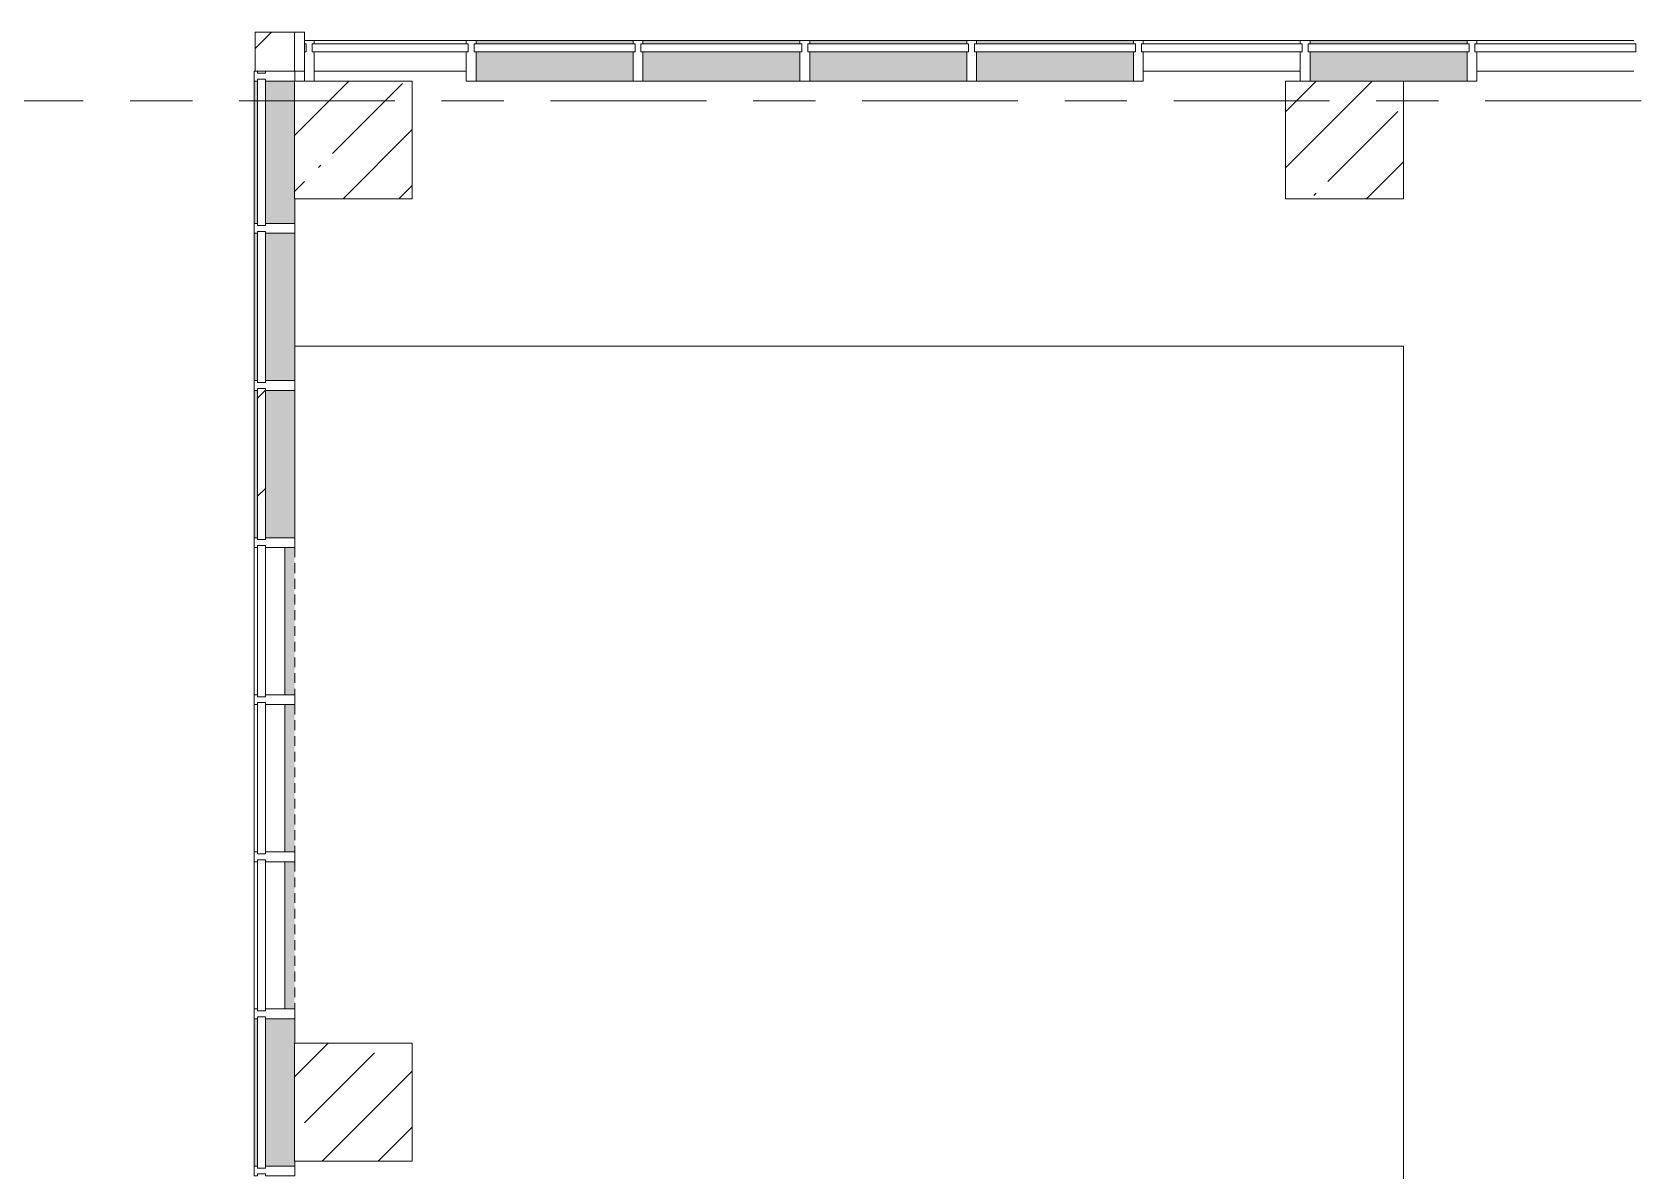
# Model space of a CAD drawing. Header units: millimetres. Extents: x 39815 to 261742, y -8553 to 29000.
# Drawn here: x 137454 to 145617, y 21550 to 27350 of the extents above; entities that cross this region are included whole.
import ezdxf

# ---------------------------------------------------------------- set-up
doc = ezdxf.new("R2010")
doc.units = ezdxf.units.MM
doc.linetypes.add('200_ШТРИХ__ш1_п0_6_', pattern=[80, 50, -30])
doc.linetypes.add('Осевая', pattern=[1587.5, 317.5, -238.125, 793.75, -238.125])
for name, color, linetype, lineweight in [('A-DETL-MBND', 7, '200_ШТРИХ__ш1_п0_6_', 9), ('A-GLAZ-CURT-2', 7, 'Continuous', 5), ('A-GLAZ-CWMG-2', 7, 'Continuous', 5), ('A-WALL-4', 7, 'Continuous', 5), ('S-COLS', 7, 'Continuous', 5), ('Оси-2', 7, 'Осевая', 9)]:
    doc.layers.add(name, color=color, linetype=linetype, lineweight=lineweight)
doc.layers.add('A-FLOR-1', color=7, linetype='Continuous', lineweight=5, true_color=0xaaaaaa)
doc.layers.add('A-GLAZ-CWMG-3', color=7, linetype='Continuous', lineweight=5, true_color=0x383e42)

# ---------------------------------------------------------------- blocks, each defined once
blk = doc.blocks.new('Прямоугольный импост - Импост структурный с накладкой - 190мм-22856805-Общий план 2 этажа с размещением фрагментов 2_8-2_11')
at = {"layer": 'A-GLAZ-CWMG-2'}
for p, q in [((0, 17), (-50, 17)), ((-50, 17), (-50, 0)), ((-50, 0), (-40, 0)), ((-40, 0), (-40, -40)), ((-10, -40), (-10, 0)), ((-10, 0), (-0.1, 0)), ((0, 11.1), (0, 17)), ((-40, -40), (-50, -40)), ((-50, -40), (-50, -190)), ((-0.1, -40), (-10, -40)), ((-50, -190), (0, -190))]:
    blk.add_line(p, q, dxfattribs=at)
blk = doc.blocks.new('Системная панель - Стекло - 40мм-22858580-Общий план 2 этажа с размещением фрагментов 2_8-2_11')
at = {"layer": 'A-GLAZ-CURT-2'}
for p, q in [((372.5, 40), (-372.5, 40)), ((-372.5, 40), (-372.5, 0)), ((-372.5, 0), (372.5, 0)), ((372.5, 0), (372.5, 40))]:
    blk.add_line(p, q, dxfattribs=at)
blk = doc.blocks.new('Системная панель - Стекло - 40мм-V121-Общий план 2 этажа с размещением фрагментов 2_8-2_11')
at = {"layer": 'A-GLAZ-CURT-2'}
for p, q in [((385, 40), (-385, 40)), ((-385, 40), (-385, 0)), ((-385, 0), (385, 0)), ((385, 0), (385, 40))]:
    blk.add_line(p, q, dxfattribs=at)
blk = doc.blocks.new('Прямоугольный импост - Импост структурный с накладкой - 190мм-22856798-Общий план 2 этажа с размещением фрагментов 2_8-2_11')
at = {"layer": 'A-GLAZ-CWMG-2'}
for p, q in [((-25, 0), (-25, 17)), ((-25, 17), (25, 17)), ((-15, 0), (-25, 0)), ((-15, -40), (-15, 0)), ((25, 0), (15, 0)), ((15, 0), (15, -40)), ((25, 17), (25, 0)), ((-25, -190), (-25, -40)), ((-25, -40), (-15, -40)), ((15, -40), (25, -40)), ((25, -40), (25, -190)), ((25, -190), (-25, -190))]:
    blk.add_line(p, q, dxfattribs=at)
blk = doc.blocks.new('Прямоугольный импост - Импост структурный с накладкой - 160мм-22858437-Общий план 2 этажа с размещением фрагментов 2_8-2_11')
at = {"layer": 'A-GLAZ-CWMG-2'}
for p, q in [((3854.1, 23925.1), (3854.1, 23175.1)), ((4011.1, 23925.1), (4011.1, 23175.1))]:
    blk.add_line(p, q, dxfattribs=at)
blk = doc.blocks.new('Системная панель - Стекло - 40мм-V122-Общий план 2 этажа с размещением фрагментов 2_8-2_11')
at = {"layer": 'A-GLAZ-CURT-2'}
for p, q in [((385, 40), (-385, 40)), ((-385, 40), (-385, 0)), ((-385, 0), (385, 0)), ((385, 0), (385, 40))]:
    blk.add_line(p, q, dxfattribs=at)
blk = doc.blocks.new('Системная панель - Стекло - 40мм-V123-Общий план 2 этажа с размещением фрагментов 2_8-2_11')
at = {"layer": 'A-GLAZ-CURT-2'}
h = blk.add_hatch(dxfattribs=at)
h.set_pattern_fill('FP_80', color=256, style=0, pattern_type=2)
h.set_pattern_definition([(135, (23850.1, -4371.1), (-1414.21, -1414.21), [1000, -3000]), (135, (24350.1, -5371.1), (-1414.21, -1414.21), [3000, -1000]), (135, (24850.1, -3371.1), (-1414.21, -1414.21), [1000, -3000])])
h.paths.add_polyline_path([(385, 40), (-385, 40), (-385, 0), (385, 0)])
for p, q in [((385, 40), (-385, 40)), ((-385, 40), (-385, 0)), ((-385, 0), (385, 0)), ((385, 0), (385, 40))]:
    blk.add_line(p, q, dxfattribs=at)
blk = doc.blocks.new('Системная панель - Стекло - 40мм-22856069-Общий план 2 этажа с размещением фрагментов 2_8-2_11')
at = {"layer": 'A-GLAZ-CURT-2'}
for p, q in [((397.5, 0), (-397.5, 0)), ((-397.5, 0), (-397.5, -40)), ((397.5, -40), (397.5, 0)), ((-397.5, -40), (397.5, -40))]:
    blk.add_line(p, q, dxfattribs=at)
blk = doc.blocks.new('Системная панель - Стекло - 40мм-22856070-Общий план 2 этажа с размещением фрагментов 2_8-2_11')
at = {"layer": 'A-GLAZ-CURT-2'}
h = blk.add_hatch(dxfattribs=at)
h.set_pattern_fill('FP_81', color=256, style=0, pattern_type=2)
h.set_pattern_definition([(45, (-9285, -26790), (-1414.21, 1414.21), [1000, -3000]), (45, (-10285, -27290), (-1414.21, 1414.21), [3000, -1000]), (45, (-8285, -27790), (-1414.21, 1414.21), [1000, -3000])])
h.paths.add_polyline_path([(410, -40), (410, 0), (-410, 0), (-410, -40), (-374.8, -40)])
for p, q in [((410, 0), (-410, 0)), ((-410, 0), (-410, -40)), ((-410, -40), (410, -40)), ((410, -40), (410, 0))]:
    blk.add_line(p, q, dxfattribs=at)
blk = doc.blocks.new('Системная панель - Стекло - 40мм-V124-Общий план 2 этажа с размещением фрагментов 2_8-2_11')
at = {"layer": 'A-GLAZ-CURT-2'}
for p, q in [((410, 0), (-410, 0)), ((-410, 0), (-410, -40)), ((-410, -40), (410, -40)), ((410, -40), (410, 0))]:
    blk.add_line(p, q, dxfattribs=at)
blk = doc.blocks.new('Прямоугольный импост - Импост структурный с накладкой - 160мм-22794259-Общий план 2 этажа с размещением фрагментов 2_8-2_11')
at = {"layer": 'A-GLAZ-CWMG-2'}
for p, q in [((4160, 27307), (4935, 27307)), ((4160, 27150), (4935, 27150))]:
    blk.add_line(p, q, dxfattribs=at)
blk = doc.blocks.new('Прямоугольный импост - Импост структурный с накладкой - 160мм-20149070-Общий план 2 этажа с размещением фрагментов 2_8-2_11')
at = {"layer": 'A-GLAZ-CWMG-2'}
for p, q in [((8385, 27307), (9185, 27307)), ((8385, 27150), (9185, 27150))]:
    blk.add_line(p, q, dxfattribs=at)
blk = doc.blocks.new('Прямоугольный импост - Импост структурный с накладкой - 190мм-22856065-Общий план 2 этажа с размещением фрагментов 2_8-2_11')
at = {"layer": 'A-GLAZ-CWMG-2'}
for p, q in [((-25, 40), (-25, 190)), ((-25, 190), (25, 190)), ((25, 190), (25, 40)), ((-15, 40), (-25, 40)), ((-25, -17), (-25, 0)), ((-25, 0), (-15, 0)), ((-15, 0), (-15, 40)), ((15, 40), (15, 0)), ((25, 40), (15, 40)), ((15, 0), (25, 0)), ((25, 0), (25, -17)), ((25, -17), (-25, -17))]:
    blk.add_line(p, q, dxfattribs=at)
blk = doc.blocks.new('Прямоугольный импост - Импост структурный с накладкой - 190мм-V127-Общий план 2 этажа с размещением фрагментов 2_8-2_11')
at = {"layer": 'A-GLAZ-CWMG-2'}
for p, q in [((-50, 190), (-50, 40)), ((0, 40), (0, 190)), ((-50, 40), (-40, 40)), ((-40, 0), (-50, 0)), ((-50, 0), (-50, -17)), ((-40, 40), (-40, 0)), ((-10, 0), (-10, 40)), ((-10, 40), (0, 40)), ((0, 0), (-10, 0)), ((0, -17), (0, 0)), ((-50, -17), (0, -17))]:
    blk.add_line(p, q, dxfattribs=at)
blk = doc.blocks.new('Системная панель - Стекло - 40мм-V152-Общий план 2 этажа с размещением фрагментов 2_8-2_11')
at = {"layer": 'A-GLAZ-CURT-2'}
h = blk.add_hatch(dxfattribs=at)
h.set_pattern_fill('FP_101', color=256, style=0, pattern_type=2)
h.set_pattern_definition([(135, (24650.1, -4371.1), (-1414.21, -1414.21), [1000, -3000]), (135, (25150.1, -5371.1), (-1414.21, -1414.21), [3000, -1000]), (135, (25650.1, -3371.1), (-1414.21, -1414.21), [1000, -3000])])
h.paths.add_polyline_path([(385, 40), (-385, 40), (-385, 0), (385, 0)])
for p, q in [((385, 40), (-385, 40)), ((-385, 40), (-385, 0)), ((-385, 0), (385, 0)), ((385, 0), (385, 40))]:
    blk.add_line(p, q, dxfattribs=at)
blk = doc.blocks.new('Прямоугольный импост - Импост структурный с накладкой - 190мм-V153-Общий план 2 этажа с размещением фрагментов 2_8-2_11')
at = {"layer": 'A-GLAZ-CWMG-3'}
for points in [[(3871.1, 24775.1), (3871.1, 25525.1), (3854.1, 25525.1), (3854.1, 24775.1)], [(3911.1, 24775.1), (4061.1, 24775.1), (4061.1, 25525.1), (3911.1, 25525.1)]]:
    blk.add_hatch(color=256, dxfattribs=at).paths.add_polyline_path(points)
at = {"layer": 'A-GLAZ-CWMG-2'}
for p, q in [((3854.1, 25525.1), (3854.1, 24775.1)), ((4061.1, 25525.1), (4061.1, 24775.1))]:
    blk.add_line(p, q, dxfattribs=at)
blk = doc.blocks.new('Системная панель - Стекло - 40мм-V154-Общий план 2 этажа с размещением фрагментов 2_8-2_11')
at = {"layer": 'A-GLAZ-CURT-2'}
for p, q in [((410, 0), (-410, 0)), ((-410, 0), (-410, -40)), ((-410, -40), (410, -40)), ((410, -40), (410, 0))]:
    blk.add_line(p, q, dxfattribs=at)
blk = doc.blocks.new('Прямоугольный импост - Импост структурный с накладкой - 190мм-23186024-Общий план 2 этажа с размещением фрагментов 2_8-2_11')
at = {"layer": 'A-GLAZ-CWMG-3'}
for points in [[(9518.6, 27290), (10035, 27290), (10035, 27307), (9235, 27307), (9235, 27290)], [(9518.6, 27100), (10035, 27100), (10035, 27250), (9235, 27250), (9235, 27100)]]:
    blk.add_hatch(color=256, dxfattribs=at).paths.add_polyline_path(points)
at = {"layer": 'A-GLAZ-CWMG-2'}
for p, q in [((9235, 27307), (10035, 27307)), ((9710, 27100), (10035, 27100))]:
    blk.add_line(p, q, dxfattribs=at)
blk = doc.blocks.new('Прямоугольный импост - Импост структурный с накладкой - 190мм-V155-Общий план 2 этажа с размещением фрагментов 2_8-2_11')
at = {"layer": 'A-GLAZ-CWMG-2'}
for p, q in [((-25, 40), (-25, 190)), ((25, 190), (25, 40)), ((-15, 40), (-25, 40)), ((-25, -17), (-25, 0)), ((-25, 0), (-15, 0)), ((-15, 0), (-15, 40)), ((15, 40), (15, 0)), ((25, 40), (15, 40)), ((15, 0), (25, 0)), ((25, 0), (25, -17)), ((25, -17), (-25, -17))]:
    blk.add_line(p, q, dxfattribs=at)
blk = doc.blocks.new('Системная панель - Стекло - 40мм-V156-Общий план 2 этажа с размещением фрагментов 2_8-2_11')
at = {"layer": 'A-GLAZ-CURT-2'}
for p, q in [((410, 0), (-410, 0)), ((-410, 0), (-410, -40)), ((-410, -40), (410, -40)), ((410, -40), (410, 0))]:
    blk.add_line(p, q, dxfattribs=at)
blk = doc.blocks.new('Прямоугольный импост - Импост структурный с накладкой - 190мм-V157-Общий план 2 этажа с размещением фрагментов 2_8-2_11')
at = {"layer": 'A-GLAZ-CWMG-3'}
for points in [[(7535, 27290), (8335, 27290), (8335, 27307), (7535, 27307)], [(7535, 27100), (8335, 27100), (8335, 27250), (7535, 27250)]]:
    blk.add_hatch(color=256, dxfattribs=at).paths.add_polyline_path(points)
at = {"layer": 'A-GLAZ-CWMG-2'}
for p, q in [((7535, 27307), (8335, 27307)), ((7535, 27100), (8335, 27100))]:
    blk.add_line(p, q, dxfattribs=at)
blk = doc.blocks.new('Системная панель - Стекло - 40мм-V189-Общий план 2 этажа с размещением фрагментов 2_8-2_11')
at = {"layer": 'A-GLAZ-CURT-2'}
for p, q in [((410, 0), (-410, 0)), ((-410, 0), (-410, -40)), ((-410, -40), (410, -40)), ((410, -40), (410, 0))]:
    blk.add_line(p, q, dxfattribs=at)
blk = doc.blocks.new('Системная панель - Стекло - 40мм-V190-Общий план 2 этажа с размещением фрагментов 2_8-2_11')
at = {"layer": 'A-GLAZ-CURT-2'}
for p, q in [((410, 0), (-410, 0)), ((-410, 0), (-410, -40)), ((-410, -40), (410, -40)), ((410, -40), (410, 0))]:
    blk.add_line(p, q, dxfattribs=at)
blk = doc.blocks.new('Прямоугольный импост - Импост структурный с накладкой - 190мм-22858574-Общий план 2 этажа с размещением фрагментов 2_8-2_11')
at = {"layer": 'A-GLAZ-CWMG-3'}
for points in [[(3871.1, 26375.1), (3871.1, 27100.1), (3854.1, 27100.1), (3854.1, 26375.1)], [(3911.1, 26375.1), (4061.1, 26375.1), (4060, 27100.1), (3911.1, 27100.1), (3911.1, 26632.6)]]:
    blk.add_hatch(color=256, dxfattribs=at).paths.add_polyline_path(points)
at = {"layer": 'A-GLAZ-CWMG-2'}
for p, q in [((3854.1, 27100.1), (3854.1, 26375.1)), ((4061.1, 26500), (4061.1, 26375.1))]:
    blk.add_line(p, q, dxfattribs=at)
blk = doc.blocks.new('BSC_Колонна _Прямоугольная - 200х200-22401950-Общий план 2 этажа с размещением фрагментов 2_8-2_11')
at = {"layer": 'S-COLS'}
h = blk.add_hatch(dxfattribs=at)
h.set_pattern_fill('FP_148', color=256, style=0, pattern_type=2)
h.set_pattern_definition([(45, (-3960, -27250), (-176.7767, 176.7767), [])])
h.paths.add_polyline_path([(-100, -100), (100, -100), (100, 100), (-100, 100)])
for p, q in [((100, 100), (-100, 100)), ((-100, 100), (-100, -100)), ((100, -100), (100, 100)), ((-100, -100), (100, -100))]:
    blk.add_line(p, q, dxfattribs=at)
blk = doc.blocks.new('Системная панель - Стекло - 40мм-V203-Общий план 2 этажа с размещением фрагментов 2_8-2_11')
at = {"layer": 'A-GLAZ-CURT-2'}
h = blk.add_hatch(dxfattribs=at)
h.set_pattern_fill('FP_149', color=256, style=0, pattern_type=2)
h.set_pattern_definition([(45, (-6735, -26790), (-1414.21, 1414.21), [1000, -3000]), (45, (-7735, -27290), (-1414.21, 1414.21), [3000, -1000]), (45, (-5735, -27790), (-1414.21, 1414.21), [1000, -3000])])
h.paths.add_polyline_path([(410, -40), (410, 0), (-410, 0), (-410, -40)])
for p, q in [((410, 0), (-410, 0)), ((-410, 0), (-410, -40)), ((-410, -40), (410, -40)), ((410, -40), (410, 0))]:
    blk.add_line(p, q, dxfattribs=at)
blk = doc.blocks.new('Системная панель - Стекло - 40мм-V204-Общий план 2 этажа с размещением фрагментов 2_8-2_11')
at = {"layer": 'A-GLAZ-CURT-2'}
for p, q in [((385, 40), (-385, 40)), ((-385, 40), (-385, 0)), ((-385, 0), (385, 0)), ((385, 0), (385, 40))]:
    blk.add_line(p, q, dxfattribs=at)
blk = doc.blocks.new('BSC_Колонна _Прямоугольная - 600х600-V209-Общий план 2 этажа с размещением фрагментов 2_8-2_11')
at = {"layer": 'S-COLS'}
h = blk.add_hatch(dxfattribs=at)
h.set_pattern_fill('FP_152', color=256, style=0, pattern_type=2)
h.set_pattern_definition([(45, (-9410, -26800), (-285.123, 285.123), []), (45, (-9124.88, -26800), (-285.123, 285.123), [504.031, -100.806, 16.764, -84.042])])
h.paths.add_polyline_path([(-300, -300), (300, -300), (300, 300), (-300, 300), (-300, -167.4)])
for p, q in [((300, 300), (-300, 300)), ((-300, 300), (-300, -300)), ((300, -300), (300, 300)), ((-300, -300), (300, -300))]:
    blk.add_line(p, q, dxfattribs=at)
blk = doc.blocks.new('BSC_Колонна _Прямоугольная - 600х600-V210-Общий план 2 этажа с размещением фрагментов 2_8-2_11')
at = {"layer": 'S-COLS'}
h = blk.add_hatch(dxfattribs=at)
h.set_pattern_fill('FP_153', color=256, style=0, pattern_type=2)
h.set_pattern_definition([(45, (-4360, -26800), (-285.123, 285.123), []), (45, (-4074.88, -26800), (-285.123, 285.123), [504.031, -100.806, 16.764, -84.042])])
h.paths.add_polyline_path([(-300, -300), (300, -300), (300, 300), (-300, 300), (-300, -167.4)])
for p, q in [((300, 300), (-300, 300)), ((-300, 300), (-300, -300)), ((300, -300), (300, 300)), ((-300, -300), (300, -300))]:
    blk.add_line(p, q, dxfattribs=at)
blk = doc.blocks.new('BSC_Колонна _Прямоугольная - 600х600-V211-Общий план 2 этажа с размещением фрагментов 2_8-2_11')
at = {"layer": 'S-COLS'}
h = blk.add_hatch(dxfattribs=at)
h.set_pattern_fill('FP_155', color=256, style=0, pattern_type=2)
h.set_pattern_definition([(45, (-4360, -21900), (-285.123, 285.123), []), (45, (-4074.88, -21900), (-285.123, 285.123), [504.031, -100.806, 16.764, -84.042])])
h.paths.add_polyline_path([(-300, -300), (300, -300), (300, 300), (-300, 300)])
for p, q in [((300, 300), (-300, 300)), ((-300, 300), (-300, -300)), ((300, -300), (300, 300)), ((-300, -300), (300, -300))]:
    blk.add_line(p, q, dxfattribs=at)
blk = doc.blocks.new('Системная панель - Стекло - 40мм-V223-Общий план 2 этажа с размещением фрагментов 2_8-2_11')
at = {"layer": 'A-GLAZ-CURT-2'}
for p, q in [((385, 40), (-385, 40)), ((-385, 40), (-385, 0)), ((-385, 0), (385, 0)), ((385, 0), (385, 40))]:
    blk.add_line(p, q, dxfattribs=at)
blk = doc.blocks.new('Прямоугольный импост - Импост структурный с накладкой - 190мм-V224-Общий план 2 этажа с размещением фрагментов 2_8-2_11')
at = {"layer": 'A-GLAZ-CWMG-3'}
for points in [[(3871.1, 21575.1), (3871.1, 22325.1), (3854.1, 22325.1), (3854.1, 21575.1)], [(3976.5, 21575.1), (4061.1, 21575.1), (4061.1, 22325.1), (3911.1, 22325.1), (3911.1, 21575.1)]]:
    blk.add_hatch(color=256, dxfattribs=at).paths.add_polyline_path(points)
at = {"layer": 'A-GLAZ-CWMG-2'}
for p, q in [((3854.1, 22325.1), (3854.1, 21575.1)), ((4061.1, 22325.1), (4061.1, 22200)), ((4061.1, 21600), (4061.1, 21575.1))]:
    blk.add_line(p, q, dxfattribs=at)
blk = doc.blocks.new('Прямоугольный импост - Импост структурный с накладкой - 190мм-V241-Общий план 2 этажа с размещением фрагментов 2_8-2_11')
at = {"layer": 'A-DETL-MBND'}
blk.add_hatch(color=256, dxfattribs=at).paths.add_polyline_path([(4061.1, 23975.1), (4061.1, 24725.1), (4011.1, 24725.1), (4011.1, 23975.1)])
blk.add_line((4061.1, 24725.1), (4061.1, 23975.1), dxfattribs=at)

msp = doc.modelspace()

# ---------------------------------------------------------------- hatches: boundary and pattern name
at = {"layer": 'A-WALL-4'}
h = msp.add_hatch(dxfattribs=at)
h.set_pattern_fill('FP_71', color=256, style=0, pattern_type=2)
h.set_pattern_definition([(135, (134731.94, 0), (-176.7767, -176.7767), [])])
h.paths.add_polyline_path([(148441.9, 27150), (148441.9, 27350), (148192.2, 27350), (148192.2, 27150)])
h.paths.add_polyline_path([(138791.9, 27150), (138841.9, 27150), (138841.9, 27350), (138791.9, 27350)])

# ---------------------------------------------------------------- linework, layer by layer
at = {"layer": 'A-FLOR-1'}
for p, q in [((144441.9, 25750), (138793.1, 25750)), ((144441.9, 20770), (144441.9, 25750))]:
    msp.add_line(p, q, dxfattribs=at)
at = {"layer": 'A-WALL-4'}
for p, q in [((138841.9, 27350), (138791.9, 27350)), ((138841.9, 27150), (138841.9, 27350)), ((138791.9, 27150), (138841.9, 27150))]:
    msp.add_line(p, q, dxfattribs=at)
at = {"layer": 'Оси-2'}
msp.add_line((136366.1, 27000), (156091.9, 27000), dxfattribs=at)

# ---------------------------------------------------------------- block references
at = {"layer": 'A-DETL-MBND'}
for p in [(134731.9, 0), (134731.9, -800), (134731.9, -1600)]:
    msp.add_blockref('Прямоугольный импост - Импост структурный с накладкой - 190мм-V241-Общий план 2 этажа с размещением фрагментов 2_8-2_11', p, dxfattribs=at)
at = {"layer": 'A-GLAZ-CURT-2'}
for name, p in [('Системная панель - Стекло - 40мм-22856069-Общий план 2 этажа с размещением фрагментов 2_8-2_11', (139279.4, 27290)), ('Системная панель - Стекло - 40мм-V190-Общий план 2 этажа с размещением фрагментов 2_8-2_11', (140116.9, 27290)), ('Системная панель - Стекло - 40мм-V203-Общий план 2 этажа с размещением фрагментов 2_8-2_11', (140966.9, 27290)), ('Системная панель - Стекло - 40мм-V189-Общий план 2 этажа с размещением фрагментов 2_8-2_11', (141816.9, 27290)), ('Системная панель - Стекло - 40мм-V156-Общий план 2 этажа с размещением фрагментов 2_8-2_11', (142666.9, 27290)), ('Системная панель - Стекло - 40мм-22856070-Общий план 2 этажа с размещением фрагментов 2_8-2_11', (143516.9, 27290)), ('Системная панель - Стекло - 40мм-V154-Общий план 2 этажа с размещением фрагментов 2_8-2_11', (144366.9, 27290)), ('Системная панель - Стекло - 40мм-V124-Общий план 2 этажа с размещением фрагментов 2_8-2_11', (145216.9, 27290))]:
    msp.add_blockref(name, p, dxfattribs=at)
at = {"layer": 'A-GLAZ-CURT-2', "rotation": 269.9999999999999}
for name, p in [('Системная панель - Стекло - 40мм-22858580-Общий план 2 этажа с размещением фрагментов 2_8-2_11', (138603.1, 26737.6)), ('Системная панель - Стекло - 40мм-V204-Общий план 2 этажа с размещением фрагментов 2_8-2_11', (138603.1, 25950.1)), ('Системная панель - Стекло - 40мм-V152-Общий план 2 этажа с размещением фрагментов 2_8-2_11', (138603.1, 25150.1)), ('Системная панель - Стекло - 40мм-V123-Общий план 2 этажа с размещением фрагментов 2_8-2_11', (138603.1, 24350.1)), ('Системная панель - Стекло - 40мм-V121-Общий план 2 этажа с размещением фрагментов 2_8-2_11', (138603.1, 23550.1)), ('Системная панель - Стекло - 40мм-V122-Общий план 2 этажа с размещением фрагментов 2_8-2_11', (138603.1, 22750.1)), ('Системная панель - Стекло - 40мм-V223-Общий план 2 этажа с размещением фрагментов 2_8-2_11', (138603.1, 21950.1))]:
    msp.add_blockref(name, p, dxfattribs=at)
at = {"layer": 'A-GLAZ-CWMG-2'}
for name, p, rotation in [('Прямоугольный импост - Импост структурный с накладкой - 190мм-V127-Общий план 2 этажа с размещением фрагментов 2_8-2_11', (138841.9, 27290), 180), ('Прямоугольный импост - Импост структурный с накладкой - 190мм-22856805-Общий план 2 этажа с размещением фрагментов 2_8-2_11', (138603.1, 27150.1), 89.99999999999991)]:
    msp.add_blockref(name, p, dxfattribs=dict(at, rotation=rotation))
for name, p in [('Прямоугольный импост - Импост структурный с накладкой - 160мм-22794259-Общий план 2 этажа с размещением фрагментов 2_8-2_11', (134731.9, 0)), ('Прямоугольный импост - Импост структурный с накладкой - 190мм-V157-Общий план 2 этажа с размещением фрагментов 2_8-2_11', (132181.9, 0)), ('Прямоугольный импост - Импост структурный с накладкой - 190мм-V157-Общий план 2 этажа с размещением фрагментов 2_8-2_11', (133031.9, 0)), ('Прямоугольный импост - Импост структурный с накладкой - 190мм-V157-Общий план 2 этажа с размещением фрагментов 2_8-2_11', (133881.9, 0)), ('Прямоугольный импост - Импост структурный с накладкой - 190мм-V157-Общий план 2 этажа с размещением фрагментов 2_8-2_11', (134731.9, 0)), ('Прямоугольный импост - Импост структурный с накладкой - 160мм-20149070-Общий план 2 этажа с размещением фрагментов 2_8-2_11', (134731.9, 0)), ('Прямоугольный импост - Импост структурный с накладкой - 190мм-23186024-Общий план 2 этажа с размещением фрагментов 2_8-2_11', (134731.9, 0)), ('Прямоугольный импост - Импост структурный с накладкой - 160мм-20149070-Общий план 2 этажа с размещением фрагментов 2_8-2_11', (136431.9, 0)), ('Прямоугольный импост - Импост структурный с накладкой - 190мм-22858574-Общий план 2 этажа с размещением фрагментов 2_8-2_11', (134731.9, 0)), ('Прямоугольный импост - Импост структурный с накладкой - 190мм-V153-Общий план 2 этажа с размещением фрагментов 2_8-2_11', (134731.9, 800)), ('Прямоугольный импост - Импост структурный с накладкой - 190мм-V153-Общий план 2 этажа с размещением фрагментов 2_8-2_11', (134731.9, 0)), ('Прямоугольный импост - Импост структурный с накладкой - 160мм-22858437-Общий план 2 этажа с размещением фрагментов 2_8-2_11', (134731.9, 800)), ('Прямоугольный импост - Импост структурный с накладкой - 160мм-22858437-Общий план 2 этажа с размещением фрагментов 2_8-2_11', (134731.9, 0)), ('Прямоугольный импост - Импост структурный с накладкой - 160мм-22858437-Общий план 2 этажа с размещением фрагментов 2_8-2_11', (134731.9, -800)), ('Прямоугольный импост - Импост структурный с накладкой - 190мм-V224-Общий план 2 этажа с размещением фрагментов 2_8-2_11', (134731.9, 0))]:
    msp.add_blockref(name, p, dxfattribs=at)
at = {"layer": 'A-GLAZ-CWMG-2', "extrusion": (0, 0, -1)}
for name, p, rotation in [('Прямоугольный импост - Импост структурный с накладкой - 190мм-22856065-Общий план 2 этажа с размещением фрагментов 2_8-2_11', (-139691.9, 27290), 180), ('Прямоугольный импост - Импост структурный с накладкой - 190мм-22856065-Общий план 2 этажа с размещением фрагментов 2_8-2_11', (-140541.9, 27290), 180), ('Прямоугольный импост - Импост структурный с накладкой - 190мм-22856065-Общий план 2 этажа с размещением фрагментов 2_8-2_11', (-141391.9, 27290), 180), ('Прямоугольный импост - Импост структурный с накладкой - 190мм-22856065-Общий план 2 этажа с размещением фрагментов 2_8-2_11', (-142241.9, 27290), 180), ('Прямоугольный импост - Импост структурный с накладкой - 190мм-22856065-Общий план 2 этажа с размещением фрагментов 2_8-2_11', (-143091.9, 27290), 180), ('Прямоугольный импост - Импост структурный с накладкой - 190мм-V155-Общий план 2 этажа с размещением фрагментов 2_8-2_11', (-143941.9, 27290), 180), ('Прямоугольный импост - Импост структурный с накладкой - 190мм-22856065-Общий план 2 этажа с размещением фрагментов 2_8-2_11', (-144791.9, 27290), 180), ('Прямоугольный импост - Импост структурный с накладкой - 190мм-22856798-Общий план 2 этажа с размещением фрагментов 2_8-2_11', (-138603.1, 26350.1), 270.0000000000001), ('Прямоугольный импост - Импост структурный с накладкой - 190мм-22856798-Общий план 2 этажа с размещением фрагментов 2_8-2_11', (-138603.1, 25550.1), 270.0000000000001), ('Прямоугольный импост - Импост структурный с накладкой - 190мм-22856798-Общий план 2 этажа с размещением фрагментов 2_8-2_11', (-138603.1, 24750.1), 270.0000000000001), ('Прямоугольный импост - Импост структурный с накладкой - 190мм-22856798-Общий план 2 этажа с размещением фрагментов 2_8-2_11', (-138603.1, 23950.1), 270.0000000000001), ('Прямоугольный импост - Импост структурный с накладкой - 190мм-22856798-Общий план 2 этажа с размещением фрагментов 2_8-2_11', (-138603.1, 23150.1), 270.0000000000001), ('Прямоугольный импост - Импост структурный с накладкой - 190мм-22856798-Общий план 2 этажа с размещением фрагментов 2_8-2_11', (-138603.1, 22350.1), 270.0000000000001), ('Прямоугольный импост - Импост структурный с накладкой - 190мм-22856798-Общий план 2 этажа с размещением фрагментов 2_8-2_11', (-138603.1, 21550.1), 270.0000000000001)]:
    msp.add_blockref(name, p, dxfattribs=dict(at, rotation=rotation))
at = {"layer": 'S-COLS'}
for name, p in [('BSC_Колонна _Прямоугольная - 200х200-22401950-Общий план 2 этажа с размещением фрагментов 2_8-2_11', (138691.9, 27250)), ('BSC_Колонна _Прямоугольная - 600х600-V210-Общий план 2 этажа с размещением фрагментов 2_8-2_11', (139091.9, 26800)), ('BSC_Колонна _Прямоугольная - 600х600-V209-Общий план 2 этажа с размещением фрагментов 2_8-2_11', (144141.9, 26800)), ('BSC_Колонна _Прямоугольная - 600х600-V211-Общий план 2 этажа с размещением фрагментов 2_8-2_11', (139091.9, 21900))]:
    msp.add_blockref(name, p, dxfattribs=at)

doc.saveas('drawing.dxf')
